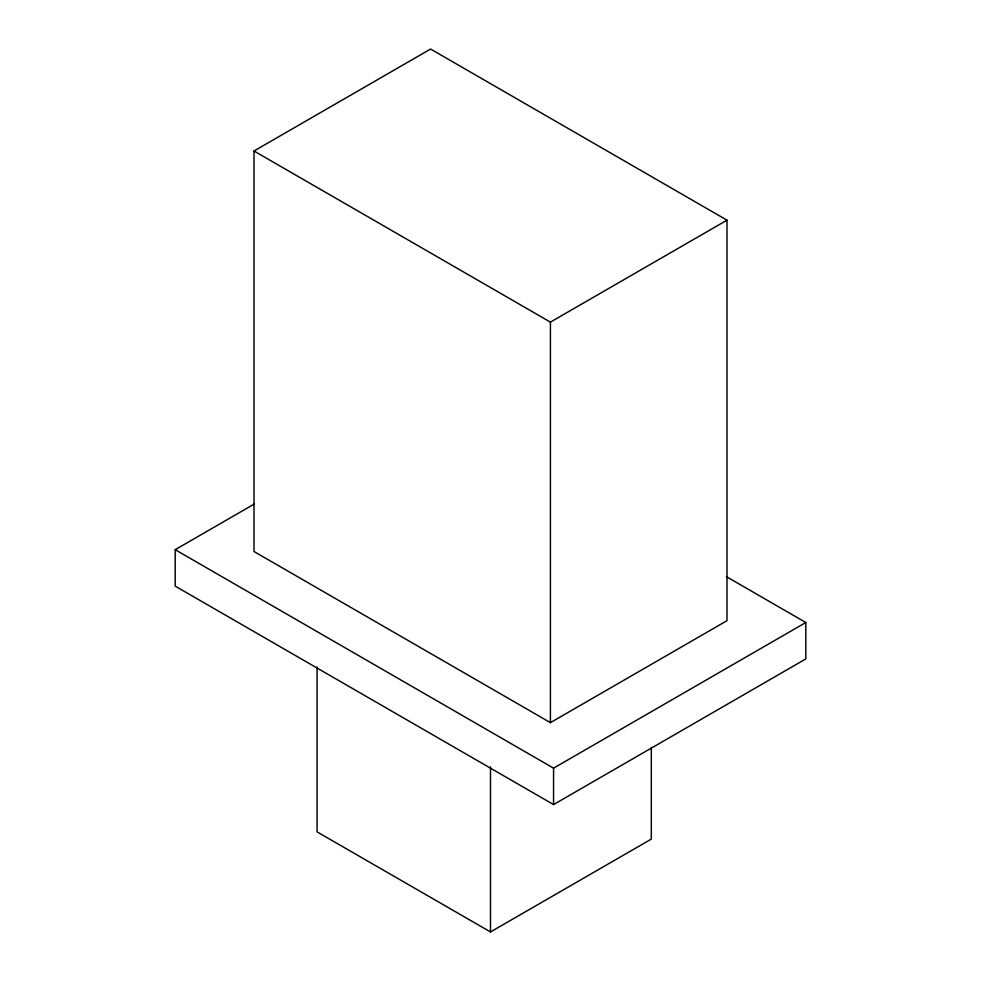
<?xml version="1.0" encoding="UTF-8"?>
<svg xmlns="http://www.w3.org/2000/svg" width="981" height="981" viewBox="0 0 981 981"><rect width="100%" height="100%" fill="white"/><g stroke="black" fill="none" stroke-linecap="round" stroke-linejoin="round"><path stroke-width="1.47" d="M254.005 151L430.585 49.05L726.995 220.173L726.995 620.691L550.415 722.641L254.005 551.518L254.005 151L550.415 322.124L726.995 220.173M726.443 576.681L805.818 622.518L805.818 658.925L553.566 804.567L175.182 586.111L175.182 549.691L254.422 503.94M175.182 549.691L553.566 768.16L805.818 622.518M317.071 666.884L317.071 831.876L490.5 931.95L651.31 839.098L651.31 747.436M553.566 768.16L553.566 804.567M550.415 322.124L550.415 722.641M490.5 766.958L490.5 931.95"/></g></svg>
